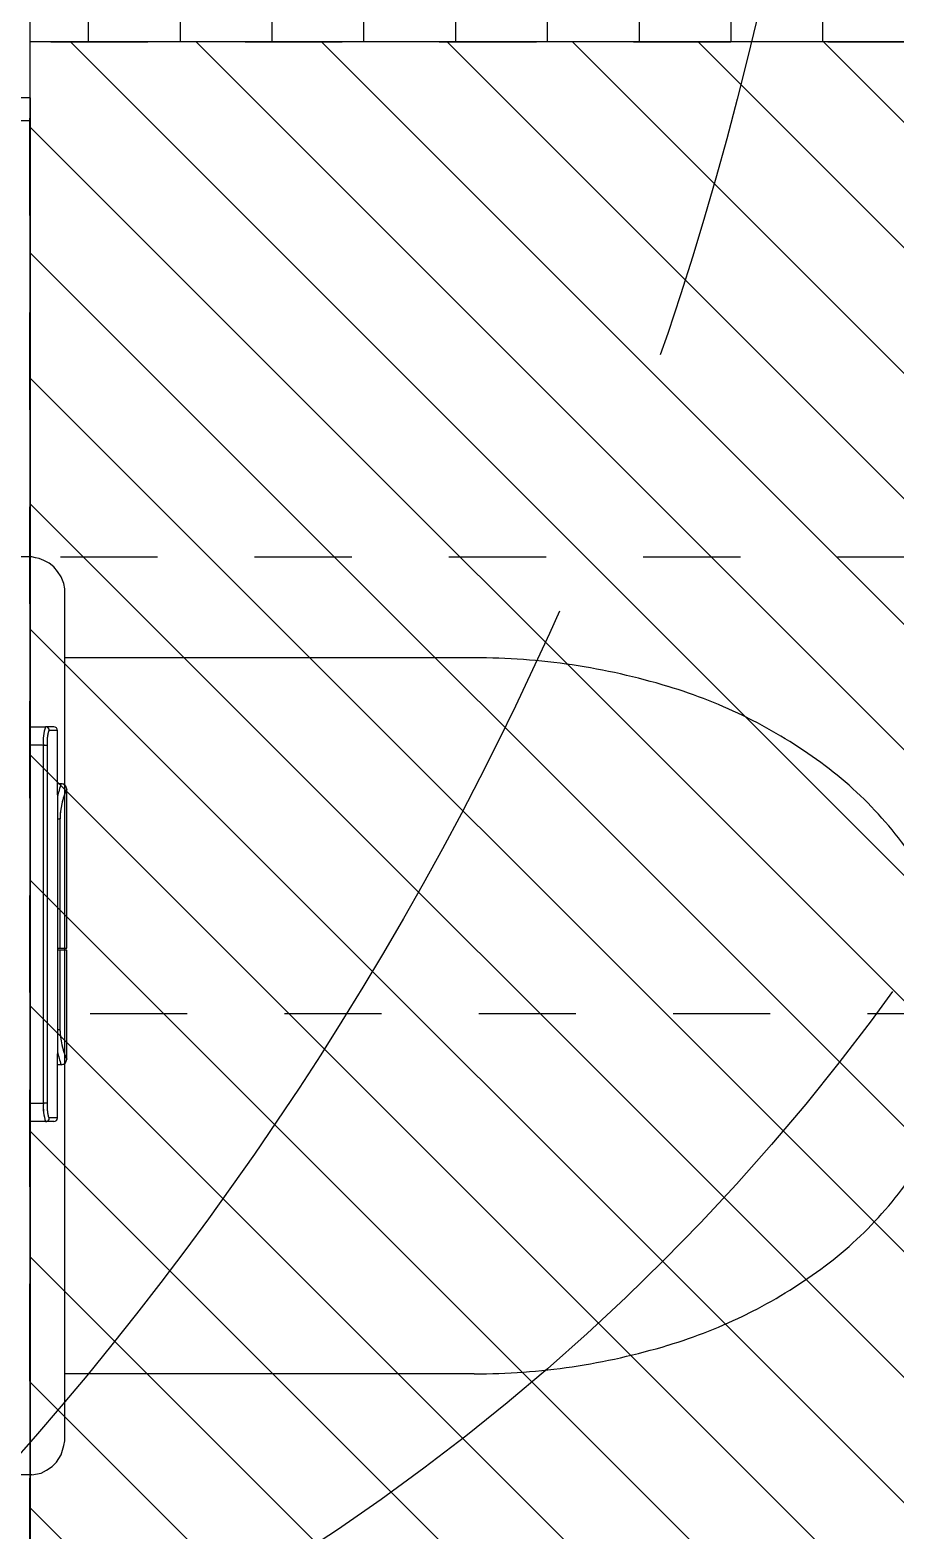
# Model space of a CAD drawing. Header units: centimetres. Extents: x -35664 to 50682, y -23001 to 23705.
# Drawn here: x 9916.8 to 9963.9, y 4312.4 to 4394 of the extents above; entities that cross this region are included whole.
import ezdxf

# ---------------------------------------------------------------- set-up
doc = ezdxf.new("R2010")
doc.units = ezdxf.units.CM
for name, pattern in [('ACAD_ISO02W100', [15, 12, -3]), ('Style de ligne -1', [0.41664, 0.20828, -0.20836]), ('VW-01', [0.41656, 0.20828, -0.20828])]:
    doc.linetypes.add(name, pattern=pattern)
for name, color, linetype in [('B aménagement intérieur', 252, 'Continuous'), ('B Faux plafonds', 9, 'Continuous'), ('B Faux plafonds_Hatch', 9, 'Continuous'), ('B Général', 252, 'Continuous'), ('C ANNOTATIONS-prestations', 252, 'Continuous'), ('D SURFACES-shab', 252, 'Continuous'), ('F REMPLISSAGE-vert hachurÈ_Hatch', 252, 'Continuous'), ('F REMPLISSAGE-vert hachuré', 252, 'Continuous'), ('MTI900_Alu', 252, 'Continuous'), ('prlm-CHAUFF', 4, 'Continuous'), ('prlm-MOD', 64, 'Continuous')]:
    doc.layers.add(name, color=color, linetype=linetype)
doc.layers.add('prlm-ZEROPLOT', color=254, linetype='Continuous', plot=False)
doc.layers.get('prlm-CHAUFF').off()

# ---------------------------------------------------------------- blocks, each defined once
blk = doc.blocks.new('B 90.200_wc-2')
at = {"layer": 'B Général', "linetype": 'Continuous'}
for p, q in [((-25, -20.1), (-25, 0)), ((-24.9, 0.1), (24.9, 0.1)), ((25, -20.1), (25, 0)), ((-19.5, -44.2), (-19.5, -21.9)), ((19.5, -44.2), (19.5, -21.9))]:
    blk.add_line(p, q, dxfattribs=at)
at = {"layer": 'B Général', "linetype": 'Continuous', "flags": 128}
blk.add_lwpolyline([(-25, -20.1), (-24.9, -20.6), (-24.75, -20.9), (-24.55, -21.2), (-24.3, -21.45), (-23.9, -21.7), (-23.4, -21.85), (-23.15, -21.9), (23.25, -21.9), (23.55, -21.85), (23.9, -21.7), (24.2, -21.5), (24.45, -21.3), (24.65, -21.05), (24.8, -20.75), (24.9, -20.5), (24.95, -20.3), (25, -20.1)], dxfattribs=at)
for points in [[(-19.5, -44.199), (-19.5, -44.2, 0.036537), (-19.11, -49.53, 0.035337), (-17.941, -54.747), (-17.94, -54.75, 0.041299), (-16.221, -59.088), (-16.22, -59.09), (-16.217, -59.097, 0.041783), (-13.79, -63.08, 0.053503), (-10.774, -66.396), (-10.77, -66.4, 0.054816), (-7.122, -69.019), (-7.12, -69.02, 0.063755), (-3.68, -70.42), (-3.678, -70.421, 0.064897), (0, -70.9)], [(0, -70.9, 0.064897), (3.678, -70.421), (3.68, -70.42, 0.063726), (7.12, -69.02), (7.122, -69.019, 0.054816), (10.77, -66.4), (10.774, -66.396, 0.053503), (13.79, -63.08, 0.041783), (16.217, -59.097), (16.22, -59.09), (16.221, -59.088, 0.041299), (17.94, -54.75), (17.941, -54.747, 0.035337), (19.11, -49.53, 0.036556), (19.5, -44.2)]]:
    blk.add_lwpolyline(points, format="xyb", dxfattribs=at)
at = {"layer": 'B Général', "linetype": 'Continuous'}
for centre, start, end in [((-24.9, 0), 90, 180), ((24.9, 0), 0, 90)]:
    blk.add_arc(centre, 0.1, start, end, dxfattribs=at)
blk = doc.blocks.new('B 90.Groupe-2-1')
at = {"layer": 'B Général', "linetype": 'Style de ligne -1', "ltscale": 25.4, "flags": 128}
blk.add_lwpolyline([(-35.4, 7.6), (35.6, 7.6), (35.6, -32.4), (-35.4, -32.4)], close=True, dxfattribs=at)
at = {"layer": 'B Général', "xscale": -1, "rotation": 270}
blk.add_blockref('B 90.200_wc-2', (35.5, 7.5), dxfattribs=at)
blk = doc.blocks.new('B 90.WC-plan-PMR')
at = {"layer": 'B Général', "linetype": 'Style de ligne -1', "ltscale": 25.4, "flags": 128}
blk.add_lwpolyline([(-114.5, 112.5), (15.5, 112.5), (15.5, 32.5), (-114.5, 32.5)], close=True, dxfattribs=at)
at = {"layer": 'B Général'}
blk.add_blockref('B 90.Groupe-2-1', (0, 0), dxfattribs=at)
blk = doc.blocks.new('B 90.T3 BS 107 (2D)')
at = {"layer": 'B Faux plafonds_Hatch', "linetype": 'Continuous'}
h = blk.add_hatch(dxfattribs=at)
h.set_pattern_fill('F_P__SOFFITE', color=256, style=0, pattern_type=2)
h.set_pattern_definition([(45, (0, 0.2205), (-3.52778, 3.30729), [])])
h.paths.add_polyline_path([(-102.304, 328.507), (-102.306, 254.518), (-410.284, 254.51), (-410.284, 161.481), (-267.287, 161.481), (-267.287, 34.481), (-143.296, 34.481), (-143.296, 134.498), (-69.137, 134.498), (-69.243, 43.589), (-66.256, 43.589), (-66.256, 43.574), (78.302, 43.577), (78.302, 263.497), (63.302, 263.497), (63.304, 328.507)])
at = {"layer": 'F REMPLISSAGE-vert hachurÈ_Hatch', "linetype": 'Continuous'}
h = blk.add_hatch(dxfattribs=at)
h.set_pattern_fill('90-0_5 HYDROFUGE_0_5', color=256, angle=-180, style=0, pattern_type=2)
h.set_pattern_definition([(-90, (-1e-10, 1.6667), (-5, -3e-10), [])])
h.paths.add_polyline_path([(-272.296, 160.181), (-272.296, 161.481), (-410.284, 161.481), (-410.284, 160.181)])
at = {"layer": 'B Faux plafonds', "linetype": 'VW-01', "ltscale": 25.4, "flags": 128}
blk.add_lwpolyline([(-102.304, 328.507), (-102.306, 254.518), (-410.284, 254.51), (-410.284, 161.481), (-267.287, 161.481), (-267.287, 34.481), (-143.296, 34.481), (-143.296, 134.498), (-69.137, 134.498), (-69.243, 43.589), (-66.256, 43.589), (-66.256, 43.574), (78.302, 43.577), (78.302, 263.497), (63.302, 263.497), (63.304, 328.507)], close=True, dxfattribs=at)
at = {"layer": 'B Général', "linetype": 'Continuous'}
for p, q in [((-410.284, 161.481), (-410.284, 163.481)), ((-272.296, 161.481), (-410.284, 161.481))]:
    blk.add_line(p, q, dxfattribs=at)
at = {"layer": 'D SURFACES-shab', "lineweight": 18, "flags": 128}
blk.add_lwpolyline([(-410.284, 254.51), (-272.296, 254.51), (-272.296, 161.481), (-410.284, 161.481)], close=True, dxfattribs=at)
at = {"layer": 'F REMPLISSAGE-vert hachuré', "linetype": 'Continuous'}
blk.add_line((-272.296, 161.481), (-410.284, 161.481), dxfattribs=at)
at = {"layer": 'B Général', "rotation": 180}
blk.add_blockref('B 90.WC-plan-PMR', (-394.784, 222.02), dxfattribs=at)
blk = doc.blocks.new('B 90.G 100_80')
at = {"layer": 'B Général', "linetype": 'Continuous'}
for p, q in [((48.52, 43.75), (48.52, -43.75)), ((49.353, 10.75), (48.52, 10.75)), ((49.8, 10.75), (49.353, 10.75)), ((50, 10.55), (49.551, 10.55)), ((50, 10.55), (50, 7.06)), ((48.52, 9.75), (49.23, 9.75)), ((49.23, 9.75), (49.23, -9.75)), ((49.428, 9.75), (49.23, 9.75)), ((49.428, -9.75), (49.428, 9.75)), ((50.2, 7.65), (50, 7.65)), ((50.5, 7.35), (50.5, 7.35)), ((50.5, 7.35), (50.5, 1.416)), ((49.997, -5.76), (49.997, 5.76)), ((49.997, 5.74), (50.134, 5.74)), ((50.134, 1.416), (50.134, 5.74)), ((50.134, 1.416), (49.997, 1.416)), ((49.997, 1.307), (50.134, 1.307)), ((50.5, 1.416), (50.134, 1.416)), ((50.134, -5.74), (50.134, 1.307)), ((50.134, 1.307), (50.5, 1.307)), ((50.5, 1.307), (50.5, -7.35)), ((49.997, -5.74), (50.134, -5.74)), ((50, -7.037), (50, -10.55)), ((50.5, -7.35), (50.5, -7.35)), ((50.2, -7.65), (50, -7.65)), ((49.23, -9.75), (48.52, -9.75)), ((49.23, -9.75), (49.428, -9.75)), ((50, -10.55), (49.551, -10.55)), ((48.52, -10.75), (49.353, -10.75)), ((49.8, -10.75), (49.353, -10.75))]:
    blk.add_line(p, q, dxfattribs=at)
at = {"layer": 'B Général', "linetype": 'Continuous', "flags": 128}
blk.add_lwpolyline([(9.5, -45), (9.5, 45), (48.52, 45), (48.52, -45)], close=True, dxfattribs=at)
for points in [[(49.23, 9.75, -0.052931), (49.238, 10.257, -0.052931), (49.353, 10.75)], [(49.8, 10.75, -0.198912), (49.941, 10.691, -0.198912), (50, 10.55)], [(49.998, 6.954, -0.015616), (50.088, 7.305, -0.015616), (50.2, 7.65)], [(50.2, 7.65, -0.198912), (50.412, 7.562, -0.198912), (50.5, 7.35)], [(50.134, 5.74, -0.052763), (50.232, 6.564, -0.052763), (50.5, 7.35)], [(50, -7.055), (50, -7.051, -0.000336), (49.997, -5.769), (49.997, -5.76)], [(50.5, -7.35, -0.052495), (50.232, -6.564, -0.052495), (50.134, -5.74)], [(50.2, -7.65, -0.015662), (50.088, -7.305, -0.015662), (49.998, -6.954)], [(50.5, -7.35, -0.198912), (50.412, -7.562, -0.198912), (50.2, -7.65)], [(49.353, -10.75, -0.057305), (49.234, -10.257, -0.057305), (49.23, -9.75)], [(50, -10.55, -0.198912), (49.941, -10.691, -0.198912), (49.8, -10.75)]]:
    blk.add_lwpolyline(points, format="xyb", dxfattribs=at)
blk.add_lwpolyline([(49.997, 5.76), (50, 7.067), (50, 7.068)], dxfattribs=at)
at = {"layer": 'B Général', "linetype": 'Continuous'}
for points, knots in [([(49.353, 10.75), (49.355, 10.75), (49.382, 10.75), (49.428, 10.736), (49.462, 10.717), (49.488, 10.698), (49.509, 10.674), (49.527, 10.647), (49.539, 10.619), (49.55, 10.579), (49.551, 10.554), (49.551, 10.552), (49.551, 10.55)], [0, 0, 0, 1, 2, 3, 4, 5, 6, 7, 8, 9, 9, 10, 10, 10]), ([(49.428, 9.75), (49.426, 10.038), (49.478, 10.413), (49.517, 10.522), (49.54, 10.549), (49.55, 10.55), (49.551, 10.55), (49.551, 10.55)], [0, 0, 0, 1, 2, 3, 4, 4, 5, 5, 5]), ([(49.551, -10.55), (49.517, -10.533), (49.484, -10.424), (49.425, -10.055), (49.428, -9.753), (49.428, -9.752), (49.428, -9.75)], [0, 0, 0, 1, 2, 3, 3, 4, 4, 4]), ([(49.551, -10.55), (49.551, -10.552), (49.55, -10.579), (49.537, -10.626), (49.518, -10.661), (49.499, -10.686), (49.475, -10.708), (49.449, -10.726), (49.421, -10.738), (49.382, -10.749), (49.356, -10.75), (49.355, -10.75), (49.353, -10.75)], [0, 0, 0, 1, 2, 3, 4, 5, 6, 7, 8, 9, 9, 10, 10, 10])]:
    blk.add_open_spline(points, degree=2, knots=knots, dxfattribs=at)
at = {"layer": 'C ANNOTATIONS-prestations'}
blk.add_line((48.52, -43.75), (47.42, -43.75), dxfattribs=at)
blk = doc.blocks.new('xi.dchrob')
at = {"layer": 'prlm-ZEROPLOT', "color": 253, "linetype": 'ACAD_ISO02W100', "ltscale": 5}
for radius in [180, 120]:
    blk.add_circle((13.375, 0), radius, dxfattribs=at)
blk = doc.blocks.new('B 70.MTI900_Alu_390')
at = {"layer": 'MTI900_Alu', "color": 1, "linetype": 'Continuous'}
for p, q in [((4.375, -3.902), (4.375, -3.792)), ((-4.375, -3.902), (4.375, -3.902)), ((-1.075, -3.9853), (-1.075, -3.902)), ((-0.975, -3.902), (-0.975, -3.973)), ((0.975, -3.973), (0.975, -3.902)), ((1.075, -3.902), (1.075, -3.9853)), ((-1.075, -4.03), (-1.075, -3.9853)), ((-0.975, -3.973), (0.975, -3.973)), ((-0.975, -3.9928), (-0.975, -3.973)), ((0.975, -3.9928), (-0.975, -3.9928)), ((0.975, -3.973), (0.975, -3.9928)), ((1.075, -4.03), (1.075, -3.9853)), ((-1.055, -4.05), (-1.055, -4.0051)), ((-1.055, -4.05), (-0.706, -4.05)), ((-0.765, -4.07), (-0.765, -4.05)), ((0.576, -4.0497), (-0.576, -4.0497)), ((-0.574, -4.0497), (-0.574, -4.0634)), ((-0.1416, -4.0634), (-0.574, -4.0634)), ((-0.1416, -4.0634), (-0.1416, -4.0497)), ((-0.1416, -4.1), (-0.1416, -4.0634)), ((-0.1307, -4.0497), (-0.1307, -4.0634)), ((0.574, -4.0634), (-0.1307, -4.0634)), ((-0.1307, -4.0634), (-0.1307, -4.1)), ((0.574, -4.0497), (0.574, -4.0634)), ((0.7037, -4.05), (1.055, -4.05)), ((0.765, -4.07), (0.765, -4.05)), ((1.055, -4.05), (1.055, -4.0051)), ((-0.735, -4.1), (-0.735, -4.1)), ((-0.735, -4.1), (-0.1416, -4.1)), ((-0.1307, -4.1), (0.735, -4.1)), ((0.735, -4.1), (0.735, -4.1))]:
    blk.add_line(p, q, dxfattribs=at)
for centre, radius, start, end in [((-0.9965, -4.212), 0.2399, 84.86995, 109.10907), ((0.9987, -4.1937), 0.2219, 69.89148, 96.1295), ((-1.055, -4.03), 0.02, 180, 270), ((-0.5689, -4.6164), 0.5805, 102.58374, 109.74123), ((-0.735, -4.07), 0.03, 180, 270), ((-0.5689, -4.4578), 0.3944, 90.7355, 114.8981), ((0.5685, -4.4598), 0.3964, 65.16337, 89.20304), ((0.5693, -4.6145), 0.5786, 70.22595, 77.40425), ((0.735, -4.07), 0.03, 270, 0), ((1.055, -4.03), 0.02, 270, 0)]:
    blk.add_arc(centre, radius, start, end, dxfattribs=at)
for centre, major_axis, start_param, end_param in [((-1.055, -3.9853), (0.02, 0), 3.141593, 4.712389), ((1.055, -3.9853), (-0.02, 0), 1.570796, 3.141593)]:
    blk.add_ellipse(centre, major_axis=major_axis, ratio=0.989815, start_param=start_param, end_param=end_param, dxfattribs=at)
for points, knots in [([(-0.975, -3.9928), (-0.9803, -3.9928), (-0.9856, -3.9929), (-0.996, -3.9932), (-1.0011, -3.9934), (-1.0083, -3.9939), (-1.0107, -3.9941), (-1.0153, -3.9945), (-1.0176, -3.9947), (-1.0241, -3.9955), (-1.0281, -3.996), (-1.0355, -3.9972), (-1.0388, -3.9978), (-1.0446, -3.9991), (-1.047, -3.9998), (-1.05, -4.0009), (-1.0509, -4.0013), (-1.0524, -4.0021), (-1.053, -4.0024), (-1.0545, -4.0036), (-1.055, -4.0043), (-1.055, -4.0051)], [0, 0, 0, 0, 0.125, 0.125, 0.25, 0.25, 0.3125, 0.3125, 0.375, 0.375, 0.5, 0.5, 0.625, 0.625, 0.75, 0.75, 0.8125, 0.8125, 0.875, 0.875, 1, 1, 1, 1]), ([(1.055, -4.0051), (1.055, -4.0043), (1.0545, -4.0036), (1.053, -4.0024), (1.0523, -4.002), (1.0508, -4.0013), (1.0491, -4.0006), (1.0469, -3.9998), (1.0444, -3.9991), (1.0431, -3.9988), (1.0387, -3.9978), (1.0354, -3.9971), (1.0299, -3.9963), (1.028, -3.996), (1.0239, -3.9955), (1.0218, -3.9952), (1.0153, -3.9945), (1.0107, -3.9941), (1.0034, -3.9936), (1.0009, -3.9935), (0.9958, -3.9932), (0.9933, -3.9931), (0.9856, -3.9929), (0.9803, -3.9928), (0.975, -3.9928)], [0, 0, 0, 0, 0.125, 0.125, 0.1875, 0.1875, 0.25, 0.3125, 0.3125, 0.375, 0.375, 0.5, 0.5, 0.5625, 0.5625, 0.625, 0.625, 0.75, 0.75, 0.8125, 0.8125, 0.875, 0.875, 1, 1, 1, 1]), ([(-0.576, -4.0497), (-0.5891, -4.0497), (-0.6021, -4.0497), (-0.6211, -4.0498), (-0.6274, -4.0498), (-0.6399, -4.0498), (-0.6461, -4.0498), (-0.6642, -4.0499), (-0.6756, -4.0499), (-0.6918, -4.05), (-0.6971, -4.05), (-0.7038, -4.05), (-0.7053, -4.05), (-0.7068, -4.05)], [0, 0, 0, 0, 0.125, 0.125, 0.1875, 0.1875, 0.25, 0.25, 0.375, 0.375, 0.4375, 0.4375, 0.4568651, 0.4568651, 0.4568651, 0.4568651]), ([(0.7055, -4.05), (0.6995, -4.05), (0.6933, -4.05), (0.6813, -4.05), (0.6756, -4.0499), (0.6642, -4.0499), (0.6524, -4.0499), (0.6402, -4.0498), (0.6278, -4.0498), (0.6214, -4.0498), (0.6021, -4.0497), (0.5891, -4.0497), (0.576, -4.0497)], [0.5494968, 0.5494968, 0.5494968, 0.5494968, 0.625, 0.625, 0.6875, 0.6875, 0.75, 0.8125, 0.8125, 0.875, 0.875, 1, 1, 1, 1])]:
    blk.add_open_spline(points, degree=3, knots=knots, dxfattribs=at)

msp = doc.modelspace()

# ---------------------------------------------------------------- block references
at = {"layer": 'B aménagement intérieur', "xscale": -1, "rotation": 180}
for name, p in [('B 90.T3 BS 107 (2D)', (10327.092, 4554.878)), ('B 90.G 100_80', (9868.308, 4345.348))]:
    msp.add_blockref(name, p, dxfattribs=at)
at = {"layer": 'prlm-CHAUFF', "xscale": 9.999999999999975, "yscale": 9.999999999999975, "zscale": 9.999999999999975, "rotation": 89.99988466022917}
msp.add_blockref('B 70.MTI900_Alu_390', (9877.808, 4345.348), dxfattribs=at)
at = {"layer": 'prlm-MOD'}
for p, rotation in [((9794.374, 4435.257), 180), ((9794.374, 4435.257), 180), ((9866.464, 4398.505), 90), ((9866.464, 4398.505), 90)]:
    msp.add_blockref('xi.dchrob', p, dxfattribs=dict(at, rotation=rotation))

doc.saveas('drawing.dxf')
